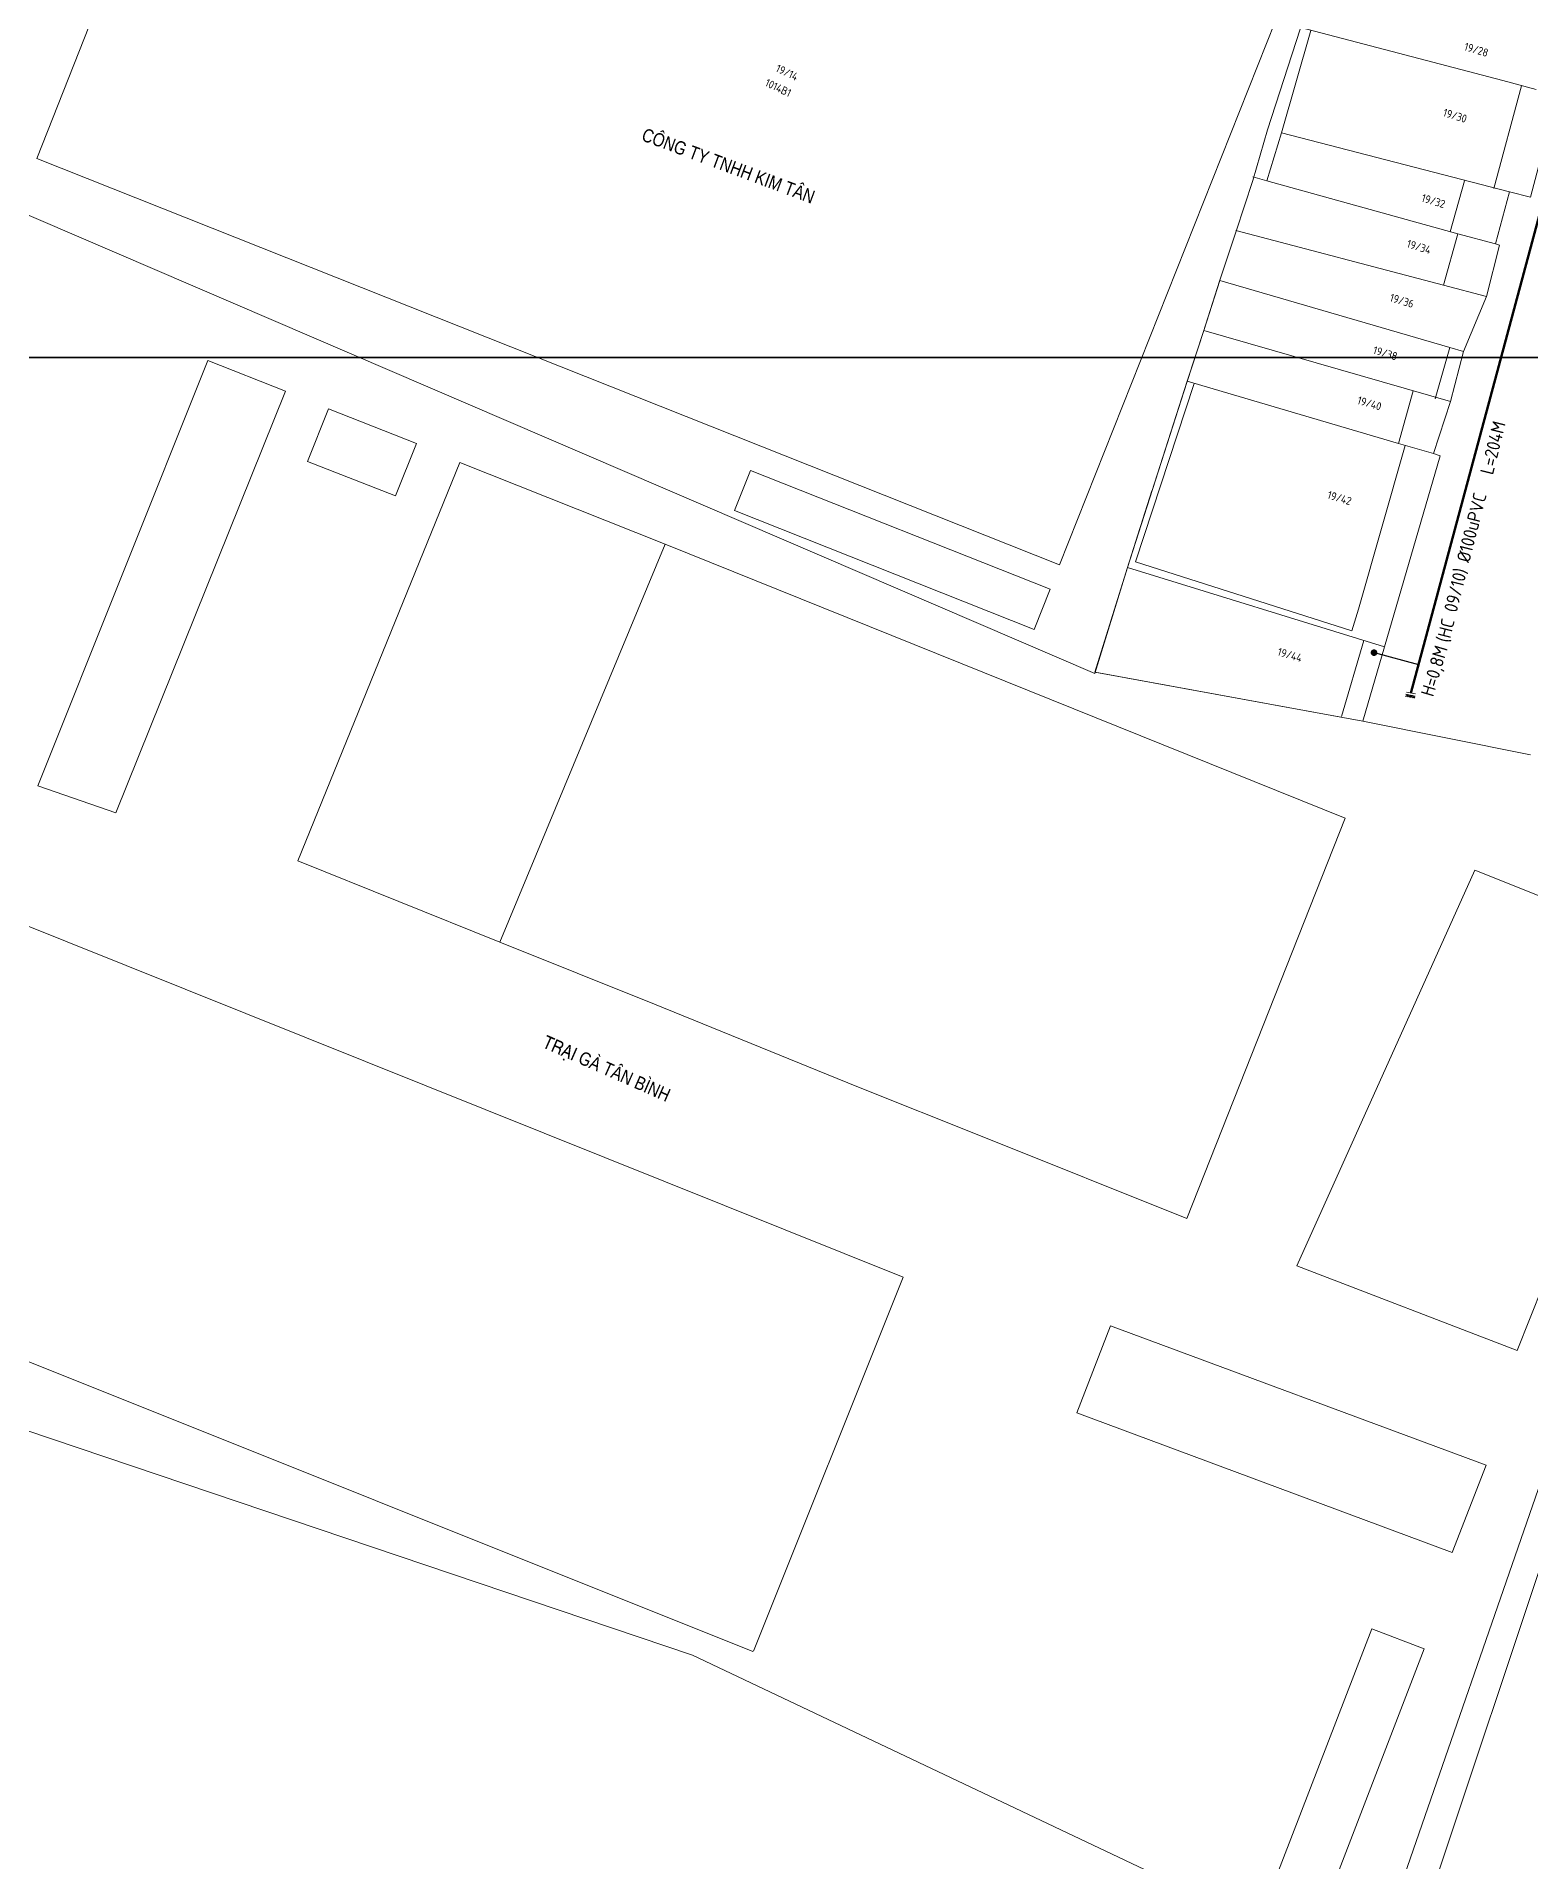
# Model space of a CAD drawing. Header units: inches. Extents: x 595615 to 1194060, y 1190840 to 2385448.
# Drawn here: x 596971.9 to 597083.9, y 1192328.9 to 1192465.7 of the extents above; entities that cross this region are included whole.
import ezdxf
from ezdxf.enums import TextEntityAlignment as Align

# ---------------------------------------------------------------- set-up
doc = ezdxf.new("R2010")
doc.units = ezdxf.units.IN
doc.header["$MEASUREMENT"] = 0
doc.layers.get('Defpoints').update_dxf_attribs({"color": 1})
for name, color, linetype, lineweight in [('Chitiet', 4, 'Continuous', 9), ('DN 100 uPVC', 4, 'Continuous', 50), ('DN 25 PE', 40, 'Continuous', 30), ('DOSAU', 2, 'Continuous', 20), ('NAM-CDAI', 220, 'Continuous', 25), ('Nen_HTHANH-TP', 9, 'Continuous', 0), ('Nen_SN-HTHANH-TP_new', 7, 'Continuous', 0), ('Nen_SN_HTHANH_old', 9, 'Continuous', 0), ('TEXT PIPE', 3, 'Continuous', 25), ('Text_DiaDanh', 9, 'Continuous', 0), ('TLK 15', 220, 'Continuous', 20)]:
    doc.layers.add(name, color=color, linetype=linetype, lineweight=lineweight)
doc.styles.add('Dia Danh', font='VHELVCN_0.TTF', dxfattribs={"height": 1})
doc.styles.add('Sonha_QTB', font='isocp.shx', dxfattribs={"height": 0.6, "bigfont": 'bigfont.shx'})
doc.styles.add('text', font='isocp2.shx')

# ---------------------------------------------------------------- blocks, each defined once
blk = doc.blocks.new('BIT')
at = {"layer": 'Chitiet', "ltscale": 100}
for p, q in [((0.35, 0), (-0.35, 0)), ((-0.3, -0.16), (-0.35, -0.21)), ((0.35, -0.16), (-0.35, -0.16)), ((-0.18, -0.16), (-0.34, -0.33)), ((-0.06, -0.16), (-0.22, -0.33)), ((0.07, -0.16), (-0.09, -0.33)), ((0.19, -0.16), (0.03, -0.33)), ((0.32, -0.16), (0.15, -0.33)), ((0.35, -0.25), (0.28, -0.33))]:
    blk.add_line(p, q, dxfattribs=at)
blk = doc.blocks.new('TLK 15')
at = {"layer": 'TLK 15', "linetype": 'Continuous', "const_width": 0.25}
blk.add_lwpolyline([(-0.125, 0, 1), (0.125, 0, 1)], format="xyb", close=True, dxfattribs=at)

msp = doc.modelspace()

# ---------------------------------------------------------------- linework, layer by layer
at = {"layer": 'Defpoints'}
for points in [[(597361.233, 1192441.604), (597361.233, 1193242.556), (596228.852, 1193242.556), (596228.852, 1192441.604)], [(597361.233, 1191640.651), (597361.233, 1192441.604), (596228.852, 1192441.604), (596228.852, 1191640.651)]]:
    msp.add_lwpolyline(points, close=True, dxfattribs=at)
at = {"layer": 'DN 100 uPVC'}
msp.add_lwpolyline([(597023.682, 1192570.795), (597024.186, 1192550.908), (597024.932, 1192523.251), (597025.817, 1192491.851), (597027.993, 1192489.314), (597089.354, 1192491.016), (597093.295, 1192484.795), (597074.942, 1192416.456)], dxfattribs=at)
at = {"layer": 'DN 25 PE'}
msp.add_line((597072.175, 1192419.487), (597075.515, 1192418.59), dxfattribs=at)
at = {"layer": 'Nen_HTHANH-TP', "linetype": 'Continuous'}
for p, q in [((596983.4, 1192485.587), (596971.953, 1192456.538)), ((597048.608, 1192426.08), (597066.122, 1192470.234)), ((597066.635, 1192466.214), (597064.192, 1192458.672)), ((597065.242, 1192458.463), (597067.446, 1192466.135)), ((597081.829, 1192462.367), (597066.655, 1192466.344)), ((597084.339, 1192461.689), (597081.829, 1192462.367)), ((597083.219, 1192461.968), (597081.145, 1192454.286)), ((597085.919, 1192461.29), (597083.896, 1192453.628)), ((597064.192, 1192458.672), (597063.085, 1192454.891)), ((597065.242, 1192458.463), (597064.135, 1192454.862)), ((597082.325, 1192454.037), (597065.242, 1192458.463)), ((596971.953, 1192456.538), (597048.608, 1192426.08)), ((596965.145, 1192454.932), (597051.244, 1192417.932)), ((596965.145, 1192454.932), (597051.244, 1192417.932)), ((597063.085, 1192454.891), (597061.838, 1192451.07)), ((597064.135, 1192454.862), (597063.084, 1192455.151)), ((597078.448, 1192450.874), (597064.135, 1192454.862)), ((597078.955, 1192454.854), (597077.888, 1192451.033)), ((597082.325, 1192454.037), (597081.278, 1192450.126)), ((597083.896, 1192453.628), (597082.325, 1192454.037)), ((597061.838, 1192451.07), (597060.591, 1192447.329)), ((597077.391, 1192447.033), (597061.828, 1192451.12)), ((597077.391, 1192447.033), (597078.448, 1192450.874)), ((597081.278, 1192450.126), (597078.448, 1192450.874)), ((597081.278, 1192450.126), (597081.569, 1192450.026)), ((597081.569, 1192450.026), (597080.602, 1192446.196)), ((597060.591, 1192447.329), (597059.394, 1192443.548)), ((597059.414, 1192443.628), (597060.611, 1192447.389)), ((597060.611, 1192447.389), (597077.865, 1192442.353)), ((597080.602, 1192446.196), (597077.391, 1192447.033)), ((597078.875, 1192442.054), (597080.602, 1192446.196)), ((597059.394, 1192443.548), (597058.147, 1192439.737)), ((597058.167, 1192439.827), (597059.414, 1192443.628)), ((597077.918, 1192438.303), (597059.414, 1192443.628)), ((597077.865, 1192442.353), (597076.748, 1192438.512)), ((597077.865, 1192442.353), (597078.875, 1192442.054)), ((597078.875, 1192442.054), (597077.918, 1192438.303)), ((596972.031, 1192409.508), (596984.775, 1192441.378)), ((596984.775, 1192441.378), (596990.597, 1192439.093)), ((597058.147, 1192439.737), (597053.668, 1192425.794)), ((597053.688, 1192425.864), (597058.167, 1192439.827)), ((597054.308, 1192426.304), (597058.697, 1192439.668)), ((597058.167, 1192439.827), (597074.011, 1192435.16)), ((597074.011, 1192435.16), (597075.107, 1192439.111)), ((596990.597, 1192439.093), (596977.883, 1192407.483)), ((596992.242, 1192433.824), (596993.818, 1192437.756)), ((597000.411, 1192435.161), (596993.818, 1192437.756)), ((597076.621, 1192434.412), (597077.918, 1192438.303)), ((597000.411, 1192435.161), (596998.844, 1192431.23)), ((597074.511, 1192435.021), (597071.001, 1192422.748)), ((597074.011, 1192435.16), (597076.621, 1192434.412)), ((597003.652, 1192433.743), (596991.516, 1192403.874)), ((596998.844, 1192431.23), (596992.242, 1192433.824)), ((597019.057, 1192427.626), (597003.652, 1192433.743)), ((597077.131, 1192434.243), (597072.963, 1192419.929)), ((597076.621, 1192434.412), (597077.131, 1192434.243)), ((597024.235, 1192430.14), (597025.452, 1192433.151)), ((597025.452, 1192433.151), (597047.909, 1192424.239)), ((597053.668, 1192425.794), (597055.533, 1192431.615)), ((597024.235, 1192430.14), (597046.692, 1192421.228)), ((597053.688, 1192425.864), (597054.626, 1192428.795)), ((597006.661, 1192397.776), (597019.057, 1192427.626)), ((597019.057, 1192427.626), (597070.023, 1192407.087)), ((597053.668, 1192425.794), (597051.244, 1192417.932)), ((597051.254, 1192418.022), (597053.688, 1192425.864)), ((597051.264, 1192418.012), (597053.688, 1192425.864)), ((597051.544, 1192418.892), (597053.668, 1192425.794)), ((597072.963, 1192419.929), (597053.688, 1192425.864)), ((597054.308, 1192426.304), (597070.522, 1192421.117)), ((597047.909, 1192424.239), (597046.692, 1192421.228)), ((597070.522, 1192421.117), (597071.001, 1192422.748)), ((597069.747, 1192414.687), (597071.422, 1192420.398)), ((597072.963, 1192419.929), (597071.337, 1192414.358)), ((597051.244, 1192417.932), (597051.264, 1192418.012)), ((597051.254, 1192418.022), (597071.337, 1192414.358)), ((597051.254, 1192418.022), (597051.264, 1192418.012)), ((597051.264, 1192418.012), (597071.337, 1192414.358)), ((597071.337, 1192414.358), (597083.909, 1192411.818)), ((597071.337, 1192414.358), (597083.909, 1192411.818)), ((596977.883, 1192407.483), (596972.031, 1192409.508)), ((597058.157, 1192377.067), (597070.023, 1192407.087)), ((596991.516, 1192403.874), (597006.661, 1192397.776)), ((597066.39, 1192373.524), (597079.726, 1192403.185)), ((597079.726, 1192403.185), (597094.791, 1192397.137)), ((597036.891, 1192372.68), (596969.669, 1192399.626)), ((597006.661, 1192397.776), (597018.244, 1192393.135)), ((597094.791, 1192397.137), (597082.895, 1192367.167)), ((597018.244, 1192393.135), (597033.419, 1192386.967)), ((597033.419, 1192386.967), (597042.942, 1192383.155)), ((597042.942, 1192383.155), (597058.157, 1192377.067)), ((597082.895, 1192367.167), (597066.39, 1192373.524)), ((597025.664, 1192344.631), (597036.891, 1192372.68)), ((596958.422, 1192371.497), (597025.614, 1192344.601)), ((597049.909, 1192362.511), (597052.434, 1192369.033)), ((597052.434, 1192369.033), (597080.592, 1192358.586)), ((597021.094, 1192344.328), (596960.097, 1192364.928)), ((597078.028, 1192352.033), (597049.909, 1192362.511)), ((597080.592, 1192358.586), (597078.028, 1192352.033)), ((597084.923, 1192358.049), (597071.823, 1192320.288)), ((597071.823, 1192320.288), (597084.923, 1192358.049)), ((597074.154, 1192319.5), (597085.586, 1192353.76)), ((597074.154, 1192319.5), (597085.586, 1192353.76)), ((597072.012, 1192346.309), (597064.727, 1192327.393)), ((597072.012, 1192346.309), (597075.943, 1192344.812)), ((597075.943, 1192344.812), (597068.659, 1192325.896)), ((597071.823, 1192320.288), (597021.094, 1192344.328))]:
    msp.add_line(p, q, dxfattribs=at)

# ---------------------------------------------------------------- block references
at = {"layer": 'Chitiet', "rotation": 348.5976167785116}
msp.add_blockref('BIT', (597074.942, 1192416.456), dxfattribs=at)
at = {"layer": 'TLK 15'}
msp.add_blockref('TLK 15', (597072.175, 1192419.487), dxfattribs=at)

# ---------------------------------------------------------------- texts
at = {"layer": 'DOSAU', "style": 'text'}
msp.add_text('H=0,8M', height=1, rotation=73.45429, dxfattribs=at).set_placement((597076.611, 1192416.121))
at = {"layer": 'NAM-CDAI', "style": 'text'}
for s, p in [('L=204M', (597081.083, 1192432.764)), ('(HC 09/10)', (597077.811, 1192420.178))]:
    msp.add_text(s, height=1, rotation=75.99362, dxfattribs=at).set_placement(p)
at = {"layer": 'Nen_SN-HTHANH-TP_new', "style": 'Sonha_QTB'}
for s, rotation, p in [('19/28', 343.24196, (597079.843, 1192464.686)), ('19/14', 334.72091, (597028.183, 1192462.977)), ('19/30', 343.24196, (597078.243, 1192459.74)), ('19/32', 343.24196, (597076.628, 1192453.342)), ('19/34', 343.24196, (597075.542, 1192449.908)), ('19/36', 343.24196, (597074.264, 1192445.868)), ('19/38', 343.24196, (597073.019, 1192441.931)), ('19/40', 343.24196, (597071.83, 1192438.171)), ('19/42', 343.24196, (597069.587, 1192431.078)), ('19/44', 343.24196, (597065.868, 1192419.317))]:
    msp.add_text(s, height=0.6, rotation=rotation, dxfattribs=at).set_placement(p, align=Align.MIDDLE)
at = {"layer": 'Nen_SN_HTHANH_old', "style": 'Sonha_QTB'}
msp.add_text('1014B1', height=0.6, rotation=334.72091, dxfattribs=at).set_placement((597027.519, 1192461.832), align=Align.MIDDLE)
at = {"layer": 'TEXT PIPE', "style": 'text'}
msp.add_text('%%c100uPVC', height=1, rotation=75.65851, dxfattribs=at).set_placement((597079.318, 1192426.181))
at = {"layer": 'Text_DiaDanh', "linetype": 'Continuous', "style": 'Dia Danh'}
for s, rotation, p in [('COÂNG TY TNHH KIM TAÂN', 339.54612, (597023.83, 1192456.107)), ('TRAÏI GAØ TAÂN BÌNH', 336.18844, (597014.666, 1192388.324))]:
    msp.add_text(s, height=1, rotation=rotation, dxfattribs=at).set_placement(p, align=Align.MIDDLE)

doc.saveas('drawing.dxf')
